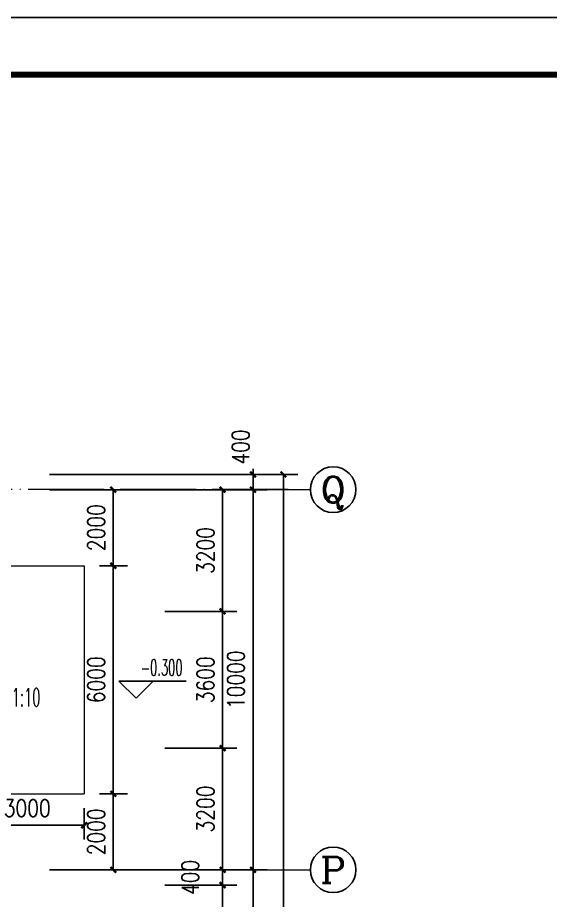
# Model space of a CAD drawing. Extents: x 1417642 to 3570900, y 124798 to 1191112.
# Drawn here: x 1590327 to 1604335, y 738331 to 761548 of the extents above; entities that cross this region are included whole.
import ezdxf
from ezdxf.enums import TextEntityAlignment as Align

# ---------------------------------------------------------------- set-up
doc = ezdxf.new("R2010")
doc.units = 0
doc.header["$LTSCALE"] = 1000
doc.header["$MEASUREMENT"] = 0
doc.linetypes.add('DOTE', pattern=[2.42, 2, -0.2, 0.02, -0.2])
doc.layers.get('0').update_dxf_attribs({"linetype": 'CONTINUOUS'})
doc.layers.get('Defpoints').update_dxf_attribs({"linetype": 'CONTINUOUS'})
for name, color, linetype in [('AXIS', 3, 'CONTINUOUS'), ('AXIS_TEXT', 7, 'CONTINUOUS'), ('DIM_ELEV', 3, 'CONTINUOUS'), ('DIM_SYMB', 3, 'CONTINUOUS'), ('DOTE', 1, 'DOTE'), ('PUB_DIM', 3, 'CONTINUOUS'), ('PUB_TEXT', 40, 'CONTINUOUS'), ('PUB_TITLE', 4, 'CONTINUOUS'), ('STAIR', 2, 'CONTINUOUS')]:
    doc.layers.add(name, color=color, linetype=linetype)
doc.styles.add('_TCH_AXIS', font='COMPLEX', dxfattribs={"bigfont": 'GBCBIG'})
doc.styles.add('_TCH_DIM', font='ROMANS', dxfattribs={"width": 0.7, "bigfont": 'Z'})
doc.styles.add('DIM_FONT', font='SIMPLEX.shx', dxfattribs={"width": 0.8})
doc.styles.add('Z', font='ROMANS', dxfattribs={"width": 0.7, "bigfont": 'Z'})
doc.dimstyles.new('DIMN150', dxfattribs={"dimscale": 1.5, "dimtxt": 300, "dimasz": 100, "dimexe": 250, "dimexo": 300, "dimgap": 150, "dimtad": 1, "dimdec": 0, "dimzin": 0, "dimdsep": 46, "dimtxsty": 'DIM_FONT', "dimblk": 'ARCHTICK', "dimcen": 0.09, "dimdle": 1.5, "dimclrt": 7, "dimazin": 2, "dimtfac": 1, "dimtdec": 0, "dimtix": 1, "dimtmove": 2, "dimatfit": 3, "dimldrblk": 'ARCHTICK', "dimfxl": 1, "dimtolj": 1, "dimtzin": 0, "dimarcsym": 0})

# ---------------------------------------------------------------- blocks, each defined once
blk = doc.blocks.new('_ArchTick')
at = {"color": 0, "linetype": 'ByBlock', "const_width": 0.4}
blk.add_lwpolyline([(-0.5, -0.5), (0.5, 0.5)], dxfattribs=at)
blk = doc.blocks.new('*D3559')
at = {"layer": 'Defpoints', "color": 0}
for p in [(1592029, 741133), (1592841, 741133), (1592029, 739133)]:
    blk.add_point(p, dxfattribs=at)
at = {"layer": 'PUB_DIM', "color": 0, "lineweight": -2}
for p, q in [((1592479, 741133), (1593216, 741133)), ((1592841, 739131), (1592841, 741135)), ((1592479, 739133), (1593216, 739133))]:
    blk.add_line(p, q, dxfattribs=at)
at = {"layer": 'PUB_DIM', "color": 0, "lineweight": -2, "xscale": 150, "yscale": 150, "zscale": 150}
for p, rotation in [((1592841, 741133), 90), ((1592841, 739133), 270)]:
    blk.add_blockref('_ArchTick', p, dxfattribs=dict(at, rotation=rotation))
at = {"layer": 'PUB_DIM', "color": 7, "insert": (1592391, 740133), "char_height": 450, "attachment_point": 5, "rotation": 90, "style": 'DIM_FONT'}
blk.add_mtext('\\A1;2000', dxfattribs=at)
blk = doc.blocks.new('*D3560')
at = {"layer": 'Defpoints', "color": 0}
for p in [(1592029, 747133), (1592841, 747133), (1592029, 741133)]:
    blk.add_point(p, dxfattribs=at)
at = {"layer": 'PUB_DIM', "color": 0, "lineweight": -2}
for p, q in [((1592479, 747133), (1593216, 747133)), ((1592841, 741131), (1592841, 747135)), ((1592479, 741133), (1593216, 741133))]:
    blk.add_line(p, q, dxfattribs=at)
at = {"layer": 'PUB_DIM', "color": 0, "lineweight": -2, "xscale": 150, "yscale": 150, "zscale": 150}
for p, rotation in [((1592841, 747133), 90), ((1592841, 741133), 270)]:
    blk.add_blockref('_ArchTick', p, dxfattribs=dict(at, rotation=rotation))
at = {"layer": 'PUB_DIM', "color": 7, "insert": (1592391, 744133), "char_height": 450, "attachment_point": 5, "rotation": 90, "style": 'DIM_FONT'}
blk.add_mtext('\\A1;6000', dxfattribs=at)
blk = doc.blocks.new('*D3561')
at = {"layer": 'Defpoints', "color": 0}
for p in [(1592029, 749133), (1592841, 749133), (1592029, 747133)]:
    blk.add_point(p, dxfattribs=at)
at = {"layer": 'PUB_DIM', "color": 0, "lineweight": -2}
for p, q in [((1592479, 749133), (1593216, 749133)), ((1592841, 747131), (1592841, 749135)), ((1592479, 747133), (1593216, 747133))]:
    blk.add_line(p, q, dxfattribs=at)
at = {"layer": 'PUB_DIM', "color": 0, "lineweight": -2, "xscale": 150, "yscale": 150, "zscale": 150}
for p, rotation in [((1592841, 749133), 90), ((1592841, 747133), 270)]:
    blk.add_blockref('_ArchTick', p, dxfattribs=dict(at, rotation=rotation))
at = {"layer": 'PUB_DIM', "color": 7, "insert": (1592391, 748133), "char_height": 450, "attachment_point": 5, "rotation": 90, "style": 'DIM_FONT'}
blk.add_mtext('\\A1;2000', dxfattribs=at)
blk = doc.blocks.new('*D3562')
at = {"layer": 'Defpoints', "color": 0}
for p in [(1589079, 741207), (1592079, 741207), (1592079, 740306)]:
    blk.add_point(p, dxfattribs=at)
at = {"layer": 'PUB_DIM', "color": 0, "lineweight": -2}
for p, q in [((1589079, 740757), (1589079, 739931)), ((1592079, 740757), (1592079, 739931)), ((1589077, 740306), (1592081, 740306))]:
    blk.add_line(p, q, dxfattribs=at)
at = {"layer": 'PUB_DIM', "color": 0, "lineweight": -2, "xscale": 150, "yscale": 150, "zscale": 150, "rotation": 180}
blk.add_blockref('_ArchTick', (1589079, 740306), dxfattribs=at)
at = {"layer": 'PUB_DIM', "color": 0, "lineweight": -2, "xscale": 150, "yscale": 150, "zscale": 150}
blk.add_blockref('_ArchTick', (1592079, 740306), dxfattribs=at)
at = {"layer": 'PUB_DIM', "color": 7, "insert": (1590579, 740756), "char_height": 450, "attachment_point": 5, "style": 'DIM_FONT'}
blk.add_mtext('\\A1;3000', dxfattribs=at)
blk = doc.blocks.new('*D3736')
at = {"layer": 'Defpoints', "color": 0}
for p in [(1593750, 738733), (1595716, 738733), (1593750, 736333)]:
    blk.add_point(p, dxfattribs=at)
at = {"layer": 'PUB_DIM', "color": 0, "lineweight": -2}
for p, q in [((1594200, 738733), (1596091, 738733)), ((1595716, 736331), (1595716, 738735)), ((1594200, 736333), (1596091, 736333))]:
    blk.add_line(p, q, dxfattribs=at)
at = {"layer": 'PUB_DIM', "color": 0, "lineweight": -2, "xscale": 150, "yscale": 150, "zscale": 150}
for p, rotation in [((1595716, 738733), 90), ((1595716, 736333), 270)]:
    blk.add_blockref('_ArchTick', p, dxfattribs=dict(at, rotation=rotation))
at = {"layer": 'PUB_DIM', "color": 7, "insert": (1595266, 737533), "char_height": 450, "attachment_point": 5, "rotation": 90, "style": 'DIM_FONT'}
blk.add_mtext('\\A1;2400', dxfattribs=at)
blk = doc.blocks.new('*D3737')
at = {"layer": 'Defpoints', "color": 0}
for p in [(1593750, 739133), (1595716, 739133), (1593750, 738733)]:
    blk.add_point(p, dxfattribs=at)
at = {"layer": 'PUB_DIM', "color": 0, "lineweight": -2}
for p, q in [((1595716, 739133), (1595716, 739283)), ((1594200, 739133), (1596091, 739133)), ((1595716, 738733), (1595716, 739133)), ((1594200, 738733), (1596091, 738733)), ((1595716, 738733), (1595716, 738583))]:
    blk.add_line(p, q, dxfattribs=at)
at = {"layer": 'PUB_DIM', "color": 0, "lineweight": -2, "xscale": 150, "yscale": 150, "zscale": 150}
for p, rotation in [((1595716, 739133), 270), ((1595716, 738733), 90)]:
    blk.add_blockref('_ArchTick', p, dxfattribs=dict(at, rotation=rotation))
at = {"layer": 'PUB_DIM', "color": 7, "insert": (1594865, 738933), "char_height": 450, "attachment_point": 5, "rotation": 90, "style": 'DIM_FONT'}
blk.add_mtext('\\A1;400', dxfattribs=at)
blk = doc.blocks.new('*D3738')
at = {"layer": 'Defpoints', "color": 0}
for p in [(1593750, 742333), (1595716, 742333), (1593750, 739133)]:
    blk.add_point(p, dxfattribs=at)
at = {"layer": 'PUB_DIM', "color": 0, "lineweight": -2}
for p, q in [((1594200, 742333), (1596091, 742333)), ((1595716, 739131), (1595716, 742335)), ((1594200, 739133), (1596091, 739133))]:
    blk.add_line(p, q, dxfattribs=at)
at = {"layer": 'PUB_DIM', "color": 0, "lineweight": -2, "xscale": 150, "yscale": 150, "zscale": 150}
for p, rotation in [((1595716, 742333), 90), ((1595716, 739133), 270)]:
    blk.add_blockref('_ArchTick', p, dxfattribs=dict(at, rotation=rotation))
at = {"layer": 'PUB_DIM', "color": 7, "insert": (1595266, 740733), "char_height": 450, "attachment_point": 5, "rotation": 90, "style": 'DIM_FONT'}
blk.add_mtext('\\A1;3200', dxfattribs=at)
blk = doc.blocks.new('*D3739')
at = {"layer": 'Defpoints', "color": 0}
for p in [(1593750, 745933), (1595716, 745933), (1593750, 742333)]:
    blk.add_point(p, dxfattribs=at)
at = {"layer": 'PUB_DIM', "color": 0, "lineweight": -2}
for p, q in [((1594200, 745933), (1596091, 745933)), ((1595716, 742331), (1595716, 745935)), ((1594200, 742333), (1596091, 742333))]:
    blk.add_line(p, q, dxfattribs=at)
at = {"layer": 'PUB_DIM', "color": 0, "lineweight": -2, "xscale": 150, "yscale": 150, "zscale": 150}
for p, rotation in [((1595716, 745933), 90), ((1595716, 742333), 270)]:
    blk.add_blockref('_ArchTick', p, dxfattribs=dict(at, rotation=rotation))
at = {"layer": 'PUB_DIM', "color": 7, "insert": (1595266, 744133), "char_height": 450, "attachment_point": 5, "rotation": 90, "style": 'DIM_FONT'}
blk.add_mtext('\\A1;3600', dxfattribs=at)
blk = doc.blocks.new('*D3740')
at = {"layer": 'Defpoints', "color": 0}
for p in [(1593750, 749133), (1595716, 749133), (1593750, 745933)]:
    blk.add_point(p, dxfattribs=at)
at = {"layer": 'PUB_DIM', "color": 0, "lineweight": -2}
for p, q in [((1594200, 749133), (1596091, 749133)), ((1595716, 745931), (1595716, 749135)), ((1594200, 745933), (1596091, 745933))]:
    blk.add_line(p, q, dxfattribs=at)
at = {"layer": 'PUB_DIM', "color": 0, "lineweight": -2, "xscale": 150, "yscale": 150, "zscale": 150}
for p, rotation in [((1595716, 749133), 90), ((1595716, 745933), 270)]:
    blk.add_blockref('_ArchTick', p, dxfattribs=dict(at, rotation=rotation))
at = {"layer": 'PUB_DIM', "color": 7, "insert": (1595266, 747533), "char_height": 450, "attachment_point": 5, "rotation": 90, "style": 'DIM_FONT'}
blk.add_mtext('\\A1;3200', dxfattribs=at)
blk = doc.blocks.new('*D4000')
at = {"layer": 'Defpoints', "color": 0}
for p in [(1593809, 749533), (1597316, 749533), (1593809, 650533)]:
    blk.add_point(p, dxfattribs=at)
at = {"layer": 'PUB_DIM', "color": 0, "lineweight": -2}
for p, q in [((1594259, 749533), (1597691, 749533)), ((1597316, 650531), (1597316, 749535)), ((1594259, 650533), (1597691, 650533))]:
    blk.add_line(p, q, dxfattribs=at)
at = {"layer": 'PUB_DIM', "color": 0, "lineweight": -2, "xscale": 150, "yscale": 150, "zscale": 150}
for p, rotation in [((1597316, 749533), 90), ((1597316, 650533), 270)]:
    blk.add_blockref('_ArchTick', p, dxfattribs=dict(at, rotation=rotation))
at = {"layer": 'PUB_DIM', "color": 7, "insert": (1596866, 700033), "char_height": 450, "attachment_point": 5, "rotation": 90, "style": 'DIM_FONT'}
blk.add_mtext('\\A1;99000', dxfattribs=at)
blk = doc.blocks.new('*D4001')
at = {"layer": 'AXIS', "color": 0, "lineweight": -2}
for p, q in [((1591167, 749533), (1596891, 749533)), ((1596516, 749533), (1596516, 749683)), ((1596516, 749133), (1596516, 749533)), ((1591167, 749133), (1596891, 749133)), ((1596516, 749133), (1596516, 748983))]:
    blk.add_line(p, q, dxfattribs=at)
at = {"layer": 'Defpoints', "color": 0}
for p in [(1590717, 749533), (1596516, 749533), (1590717, 749133)]:
    blk.add_point(p, dxfattribs=at)
at = {"layer": 'AXIS', "color": 0, "lineweight": -2, "xscale": 150, "yscale": 150, "zscale": 150}
for p, rotation in [((1596516, 749533), 270), ((1596516, 749133), 90)]:
    blk.add_blockref('_ArchTick', p, dxfattribs=dict(at, rotation=rotation))
at = {"layer": 'AXIS', "color": 7, "insert": (1596190, 750256), "char_height": 450, "attachment_point": 5, "rotation": 90, "style": 'DIM_FONT'}
blk.add_mtext('\\A1;400', dxfattribs=at)
blk = doc.blocks.new('*D4002')
at = {"layer": 'AXIS', "color": 0, "lineweight": -2}
for p, q in [((1591167, 749133), (1596891, 749133)), ((1596516, 739131), (1596516, 749135)), ((1591167, 739133), (1596891, 739133))]:
    blk.add_line(p, q, dxfattribs=at)
at = {"layer": 'Defpoints', "color": 0}
for p in [(1590717, 749133), (1596516, 749133), (1590717, 739133)]:
    blk.add_point(p, dxfattribs=at)
at = {"layer": 'AXIS', "color": 0, "lineweight": -2, "xscale": 150, "yscale": 150, "zscale": 150}
for p, rotation in [((1596516, 749133), 90), ((1596516, 739133), 270)]:
    blk.add_blockref('_ArchTick', p, dxfattribs=dict(at, rotation=rotation))
at = {"layer": 'AXIS', "color": 7, "insert": (1596066, 744133), "char_height": 450, "attachment_point": 5, "rotation": 90, "style": 'DIM_FONT'}
blk.add_mtext('\\A1;10000', dxfattribs=at)
blk = doc.blocks.new('*D4003')
at = {"layer": 'AXIS', "color": 0, "lineweight": -2}
for p, q in [((1591167, 739133), (1596891, 739133)), ((1596516, 735531), (1596516, 739135)), ((1591167, 735533), (1596891, 735533))]:
    blk.add_line(p, q, dxfattribs=at)
at = {"layer": 'Defpoints', "color": 0}
for p in [(1590717, 739133), (1596516, 739133), (1590717, 735533)]:
    blk.add_point(p, dxfattribs=at)
at = {"layer": 'AXIS', "color": 0, "lineweight": -2, "xscale": 150, "yscale": 150, "zscale": 150}
for p, rotation in [((1596516, 739133), 90), ((1596516, 735533), 270)]:
    blk.add_blockref('_ArchTick', p, dxfattribs=dict(at, rotation=rotation))
at = {"layer": 'AXIS', "color": 7, "insert": (1596066, 737333), "char_height": 450, "attachment_point": 5, "rotation": 90, "style": 'DIM_FONT'}
blk.add_mtext('\\A1;3600', dxfattribs=at)

msp = doc.modelspace()

# ---------------------------------------------------------------- linework, layer by layer
at = {"layer": 'AXIS', "lineweight": 0}
for p, q in [((1591494.3, 749133.2, 0), (1598024.1, 749133.2)), ((1591494.3, 739133.2, 0), (1598024.1, 739133.2))]:
    msp.add_line(p, q, dxfattribs=at)
at = {"layer": 'AXIS'}
for centre in [(1598623.6, 749133.2), (1598623.6, 739133.2)]:
    msp.add_circle(centre, 600, dxfattribs=at)
at = {"layer": 'DIM_ELEV'}
for p, q in [((1593439.3, 743644.7), (1592989.3, 744094.7)), ((1592989.3, 744094.7), (1594755.4, 744094.7)), ((1593439.3, 743644.7), (1593889.3, 744094.7))]:
    msp.add_line(p, q, dxfattribs=at)
at = {"layer": 'DIM_SYMB', "lineweight": 0}
msp.add_lwpolyline([(1590415.8, 744150.2, 0, 0, 0), (1591628.8, 744150.2, 120, 0, 0), (1592078.8, 744150.2, 0, 0, 0)], format="xyseb", dxfattribs=at)
at = {"layer": 'DOTE', "lineweight": 0, "elevation": 0}
msp.add_lwpolyline([(1597442.3, 749133.2), (1431709.3, 749133.2)], dxfattribs=at)
at = {"layer": 'PUB_TITLE'}
msp.add_lwpolyline([(1417642.3, 635398.4), (1618342.3, 635398.4), (1618342.3, 761548.4), (1417642.3, 761548.4)], close=True, dxfattribs=at)
at = {"layer": 'PUB_TITLE', "const_width": 150}
msp.add_lwpolyline([(1421392.3, 636898.4), (1616842.3, 636898.4), (1616842.3, 760048.4), (1421392.3, 760048.4)], close=True, dxfattribs=at)
at = {"layer": 'STAIR', "lineweight": 0}
for p, q in [((1589078.8, 747133.2, 0), (1592078.8, 747133.2, 0)), ((1592078.8, 747133.2, 0), (1592078.8, 741133.2, 0)), ((1589078.8, 741133.2, 0), (1592078.8, 741133.2, 0))]:
    msp.add_line(p, q, dxfattribs=at)

# ---------------------------------------------------------------- texts
at = {"layer": 'AXIS_TEXT', "style": '_TCH_AXIS'}
for s, width, p, p2 in [('Q', 1.3125, (1598284.1, 748793.8), (1598963, 748793.8)), ('P', 1.235294, (1598284.1, 738793.8), (1598963, 738793.8))]:
    msp.add_text(s, height=678.8, dxfattribs=dict(at, width=width)).set_placement(p, p2, align=Align.FIT)
at = {"layer": 'PUB_TEXT', "width": 0.525}
for s, height, style, p in [('-0.300', 420, '_TCH_DIM', (1593565.9, 744244.8)), ('i=1:10', 480, 'Z', (1589803.3, 743432.6, 0))]:
    msp.add_text(s, height=height, dxfattribs=dict(at, style=style)).set_placement(p)

# ---------------------------------------------------------------- dimensions: what is measured, and where the dimension line sits
at = {"layer": 'AXIS'}
dim = msp.add_linear_dim(base=(1596515.9, 749533.2), p1=(1590717, 749133.2), p2=(1590717, 749533.2), angle=90, dimstyle='DIMN150', dxfattribs=at)
dim.commit()
dim.dimension.update_dxf_attribs({"geometry": '*D4001', "text_midpoint": (1596190.5, 750255.7), "dimtype": 129})
for p1, p2, picture, middle in [((1590717, 739133.2), (1590717, 749133.2), '*D4002', (1596065.9, 744133.2)), ((1590717, 735533.2), (1590717, 739133.2), '*D4003', (1596065.9, 737333.2))]:
    dim = msp.add_aligned_dim(p1=p1, p2=p2, distance=-5799, dimstyle='DIMN150', dxfattribs=at)
    dim.commit()
    dim.dimension.update_dxf_attribs({"geometry": picture, "text_midpoint": middle})
at = {"layer": 'PUB_DIM'}
for p1, p2, distance, picture, middle in [((1593808.6, 650533.2), (1593808.6, 749533.2), -3507.3, '*D4000', (1596865.9, 700033.2)), ((1592028.8, 747133.2), (1592028.8, 749133.2), -812.2, '*D3561', (1592391.1, 748133.2)), ((1593749.7, 745933.2), (1593749.7, 749133.2), -1966.2, '*D3740', (1595265.9, 747533.2)), ((1592028.8, 741133.2), (1592028.8, 747133.2), -812.2, '*D3560', (1592391.1, 744133.2)), ((1593749.7, 742333.2), (1593749.7, 745933.2), -1966.2, '*D3739', (1595265.9, 744133.2)), ((1593749.7, 739133.2), (1593749.7, 742333.2), -1966.2, '*D3738', (1595265.9, 740733.2)), ((1589078.8, 741207.2), (1592078.8, 741207.2), -901, '*D3562', (1590578.8, 740756.1)), ((1592028.8, 739133.2), (1592028.8, 741133.2), -812.2, '*D3559', (1592391.1, 740133.2)), ((1593749.7, 736333.2), (1593749.7, 738733.2), -1966.2, '*D3736', (1595265.9, 737533.2))]:
    dim = msp.add_aligned_dim(p1=p1, p2=p2, distance=distance, dimstyle='DIMN150', dxfattribs=at)
    dim.commit()
    dim.dimension.update_dxf_attribs({"geometry": picture, "text_midpoint": middle})
dim = msp.add_linear_dim(base=(1595715.9, 739133.2), p1=(1593749.7, 738733.2), p2=(1593749.7, 739133.2), angle=90, dimstyle='DIMN150', dxfattribs=at)
dim.commit()
dim.dimension.update_dxf_attribs({"geometry": '*D3737', "text_midpoint": (1594864.7, 738933.2), "dimtype": 129})

doc.saveas('drawing.dxf')
